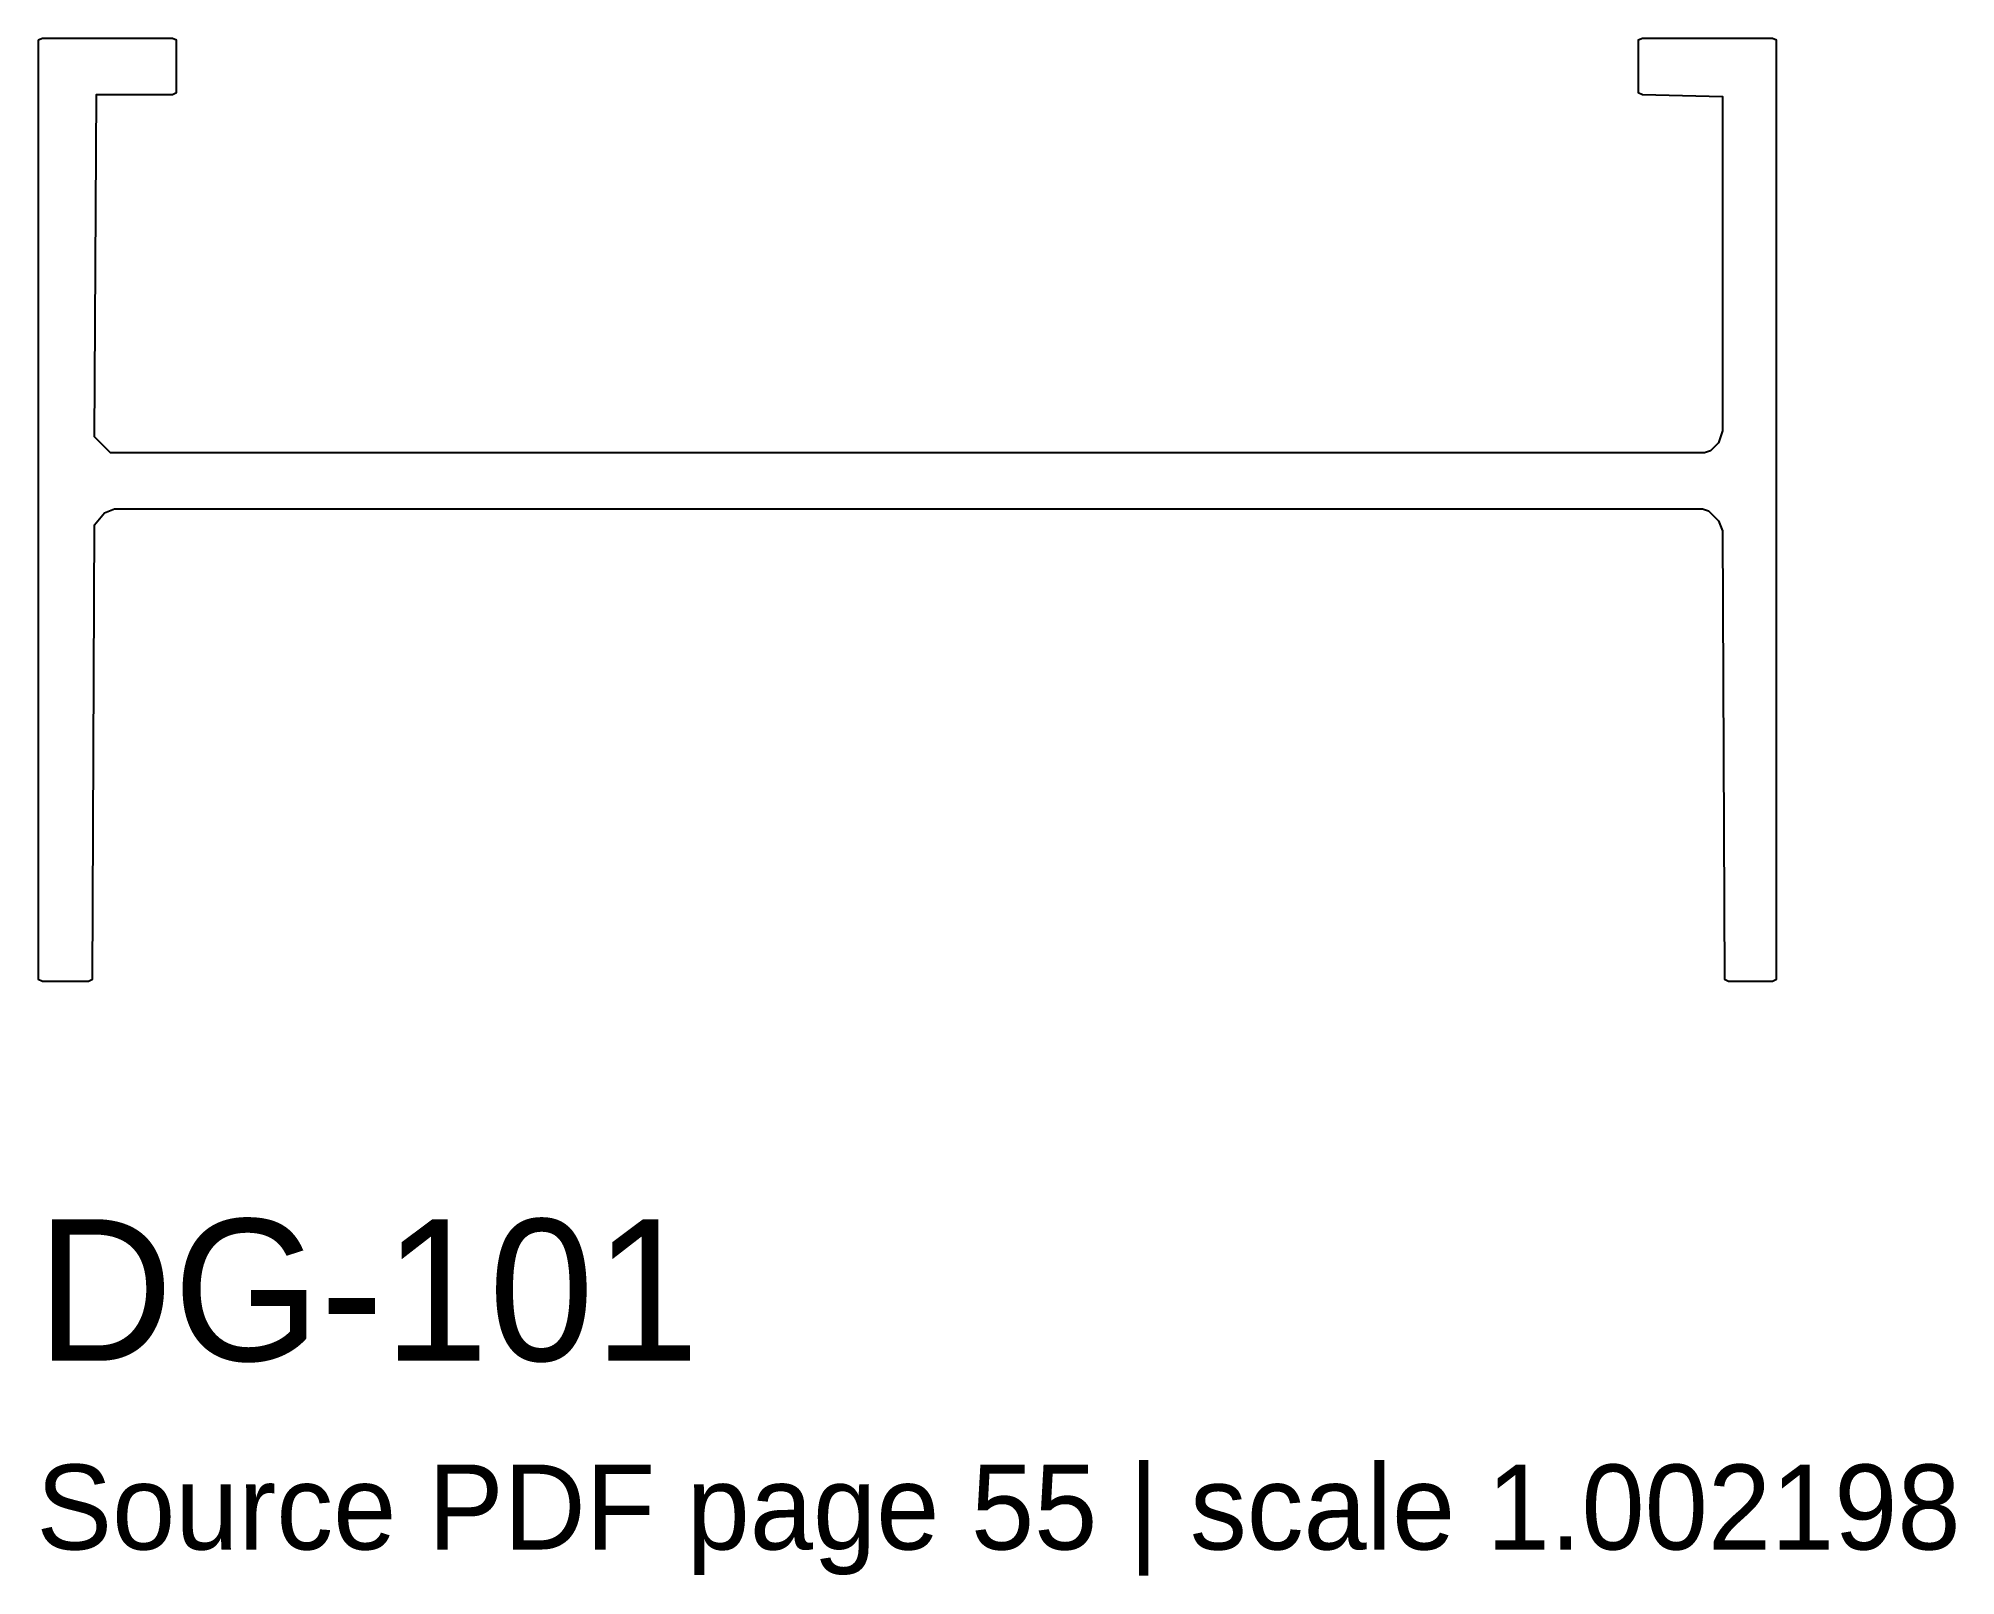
# Model space of a CAD drawing. Header units: millimetres. Extents: x 0 to 40.7, y -12.6 to 20.
import ezdxf

# ---------------------------------------------------------------- set-up
doc = ezdxf.new("R2010")
doc.units = ezdxf.units.MM
doc.layers.add('INFO', color=7, linetype='Continuous')
doc.layers.add('PROFILE', color=7, linetype='Continuous')

msp = doc.modelspace()

# ---------------------------------------------------------------- linework, layer by layer
at = {"layer": 'PROFILE'}
msp.add_lwpolyline([(0.042, 19.983), (0.042, 0.085), (0.127, 0.042), (1.103, 0.042), (1.188, 0.085), (1.23, 9.716), (1.442, 9.97), (1.655, 10.055), (35.299, 10.055), (35.426, 10.013), (35.638, 9.8), (35.723, 9.588), (35.765, 0.085), (35.85, 0.042), (36.784, 0.042), (36.869, 0.085), (36.869, 19.983), (36.784, 20.025), (34.026, 20.025), (33.941, 19.983), (33.941, 18.88), (34.026, 18.837), (35.723, 18.795), (35.723, 11.71), (35.638, 11.455), (35.468, 11.285), (35.341, 11.243), (1.57, 11.243), (1.23, 11.582), (1.273, 18.837), (2.885, 18.837), (2.97, 18.88), (2.97, 19.983), (2.885, 20.025), (0.127, 20.025)], close=True, dxfattribs=at)

# ---------------------------------------------------------------- texts
at = {"layer": 'INFO'}
for s, height, p in [('DG-101', 3, (0, -8)), ('Source PDF page 55 | scale 1.002198', 1.8, (0, -12))]:
    msp.add_text(s, height=height, dxfattribs=at).set_placement(p)

doc.saveas('drawing.dxf')
